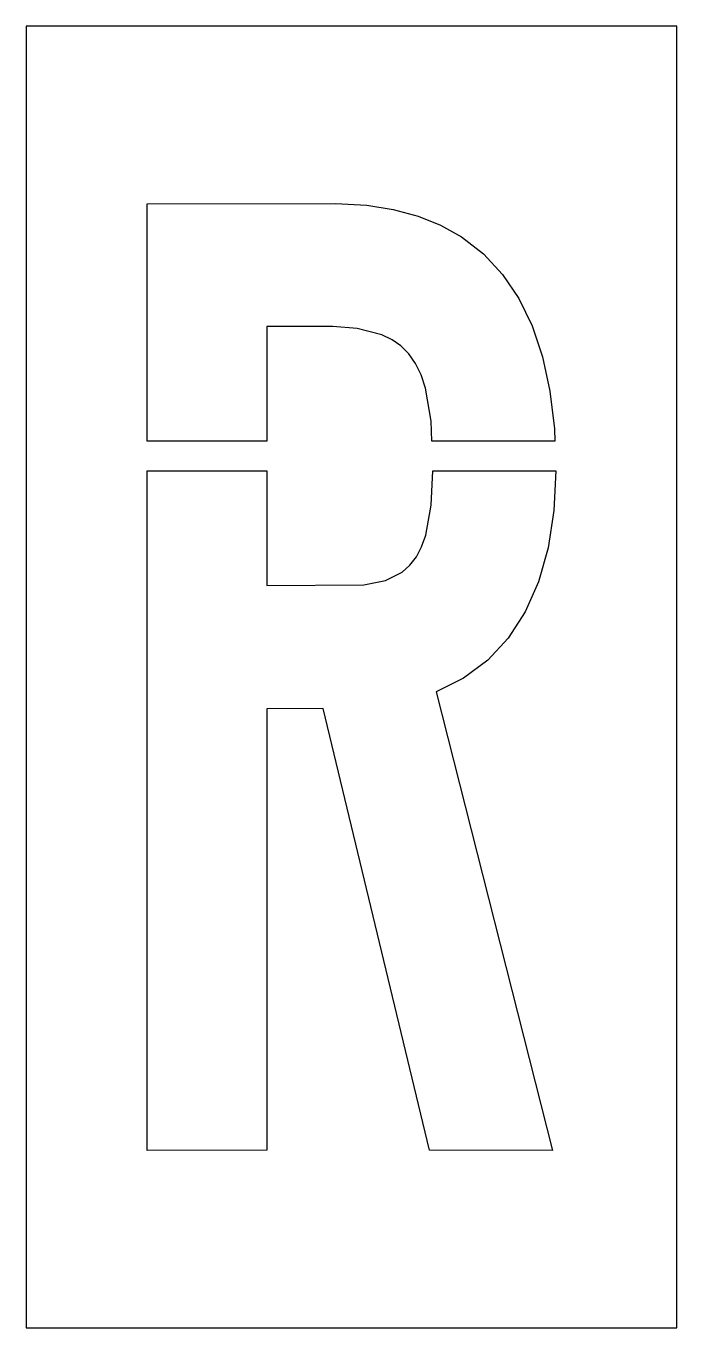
# Model space of a CAD drawing. Extents: x 0 to 11, y 0 to 22.
import ezdxf

# ---------------------------------------------------------------- set-up
doc = ezdxf.new("R2010")
doc.units = 0
doc.layers.add('CUT', color=7, linetype='Continuous')
doc.layers.add('OUTSIDE', color=1, linetype='Continuous')

msp = doc.modelspace()

# ---------------------------------------------------------------- linework, layer by layer
at = {"layer": 'CUT'}
for points in [[(6.7493, 15.8801), (6.675, 16.1062), (6.583, 16.2969), (6.468, 16.4626), (6.3334, 16.5974), (6.187, 16.7002), (6.0152, 16.7836), (5.5947, 16.8903), (5.1867, 16.9217), (4.0702, 16.9228), (4.0703, 14.9843), (2.0478, 14.9843), (2.0478, 18.997), (5.2314, 18.9999), (5.7594, 18.9713), (6.2062, 18.9017), (6.6251, 18.7889), (7.0056, 18.6359), (7.357, 18.4391), (7.7312, 18.1492), (8.0533, 17.8033), (8.3293, 17.3948), (8.5533, 16.9318), (8.728, 16.4108), (8.8531, 15.8319), (8.9283, 15.1954), (8.9359, 14.9843), (6.8585, 14.9843), (6.8443, 15.321)], [(8.1478, 11.6585), (7.8021, 11.2857), (7.395, 10.9807), (6.9317, 10.7482), (8.8944, 3.0001), (6.8184, 3.0022), (5.0195, 10.4665), (4.0682, 10.4618), (4.0682, 3.0022), (2.0478, 3.0001), (2.0478, 14.4823), (4.0703, 14.4823), (4.0704, 12.5438), (5.7064, 12.557), (6.0725, 12.6303), (6.3568, 12.7727), (6.4872, 12.8878), (6.5963, 13.0294), (6.6854, 13.1986), (6.7558, 13.3972), (6.847, 13.9015), (6.872, 14.4823), (8.9522, 14.4823), (8.9197, 13.8118), (8.8214, 13.1801), (8.66, 12.6103), (8.4344, 12.1004)]]:
    msp.add_lwpolyline(points, close=True, dxfattribs=at)
at = {"layer": 'OUTSIDE'}
msp.add_lwpolyline([(0, 0), (11, 0), (11, 22), (0, 22)], close=True, dxfattribs=at)

doc.saveas('drawing.dxf')
